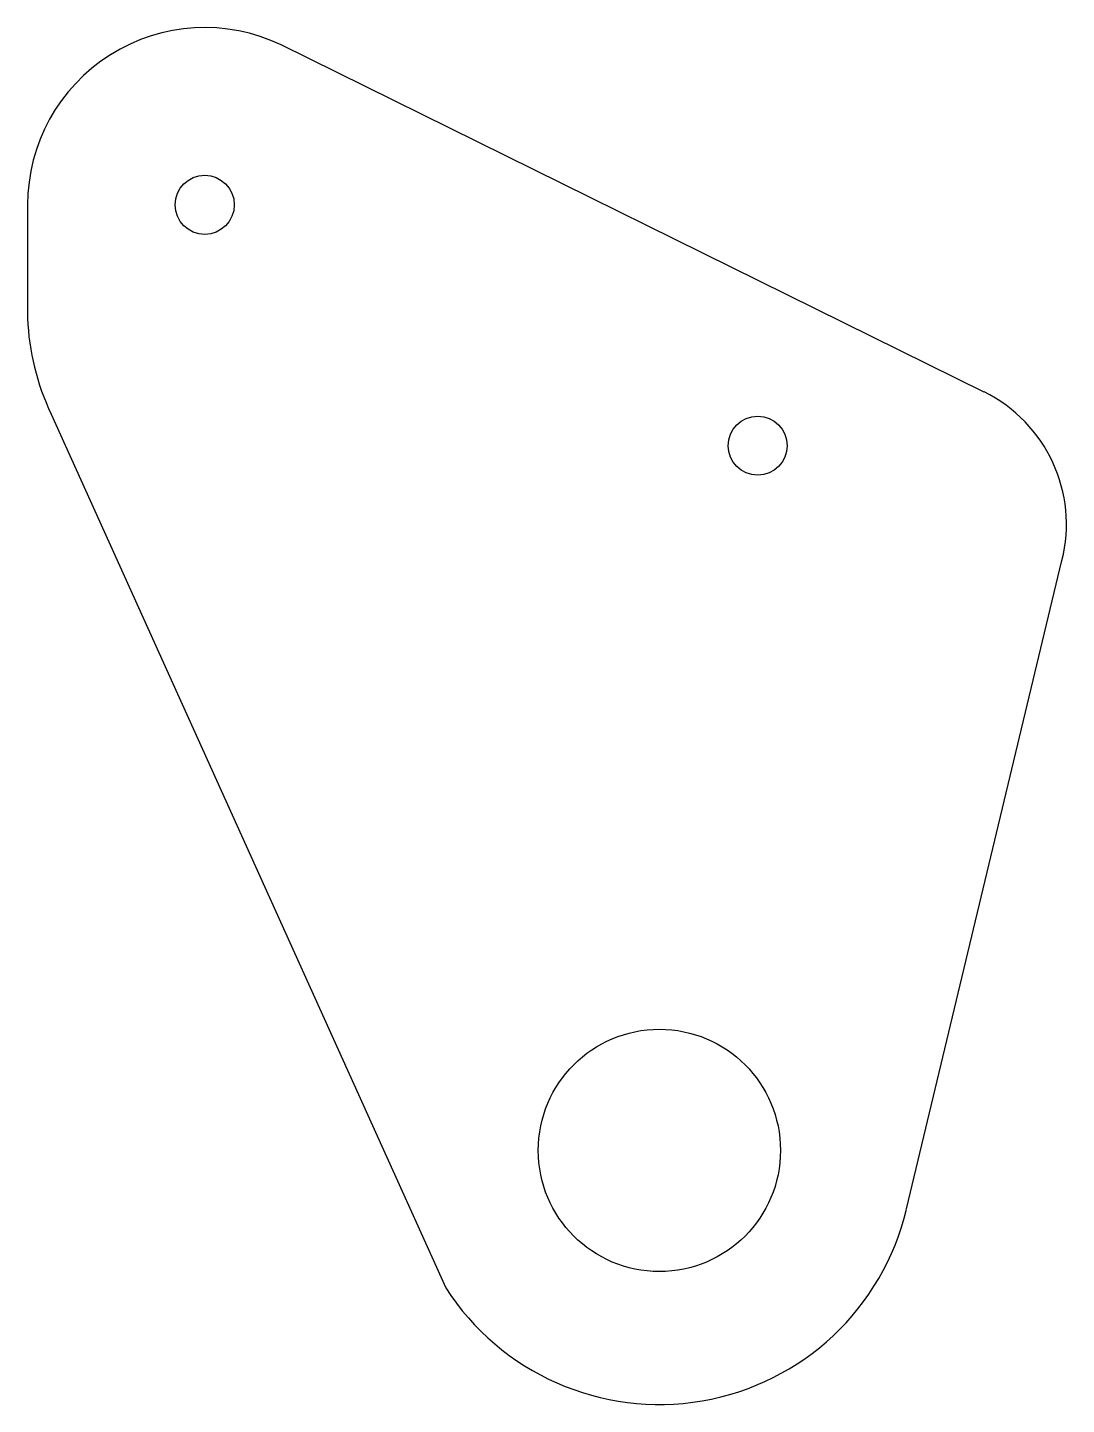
# Model space of a CAD drawing. Extents: x -117 to 59, y 16 to 249.
import ezdxf

# ---------------------------------------------------------------- set-up
doc = ezdxf.new("R2010")
doc.units = 0
doc.layers.get('0').update_dxf_attribs({"linetype": 'CONTINUOUS'})

msp = doc.modelspace()

# ---------------------------------------------------------------- linework, layer by layer
for p, q in [((45.2, 187.35), (-73.8, 246.09)), ((-116.76, 219.03), (-116.77, 199.85)), ((-112.77, 183.63), (-45.97, 35.78)), ((32.05, 49.1), (58.37, 158.83))]:
    msp.add_line(p, q)
for centre, radius in [((-86.76, 219.03), 5), ((6.86, 178.27), 5), ((-9.79, 59.01), 20.5)]:
    msp.add_circle(centre, radius)
for centre, radius, start, end in [((-86.76, 219.03), 30, 64.4002, 180), ((-75.03, 201.52), 41.77, 182.3016, 205.3634), ((34.13, 164.94), 25, 345.8508, 63.7293), ((-9.79, 59.01), 43, 212.7045, 346.6633)]:
    msp.add_arc(centre, radius, start, end)

doc.saveas('drawing.dxf')
